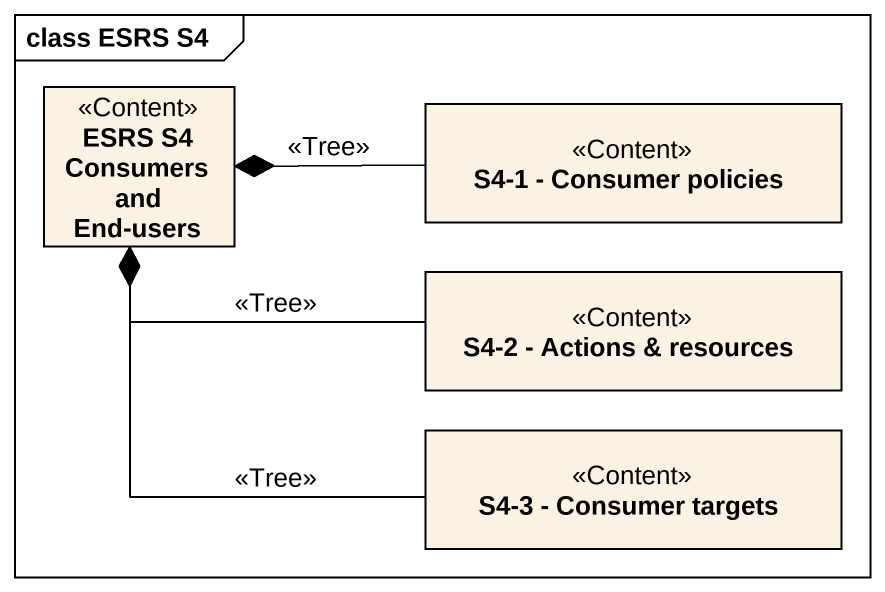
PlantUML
@startuml
mainframe class ESRS S4
hide circle
hide empty members
class "ESRS S4 Consumers and End-users" as ESRS_S4_Consumers_and_End <<Content>>
class "S4-1 - Consumer policies" as S4_1_Consumer_policies <<Content>>
class "S4-2 - Actions & resources" as S4_2_Actions_resources <<Content>>
class "S4-3 - Consumer targets" as S4_3_Consumer_targets <<Content>>
ESRS_S4_Consumers_and_End *-right- S4_1_Consumer_policies : <<Tree>>
ESRS_S4_Consumers_and_End *-right- S4_2_Actions_resources : <<Tree>>
ESRS_S4_Consumers_and_End *-- S4_3_Consumer_targets : <<Tree>>
@enduml
